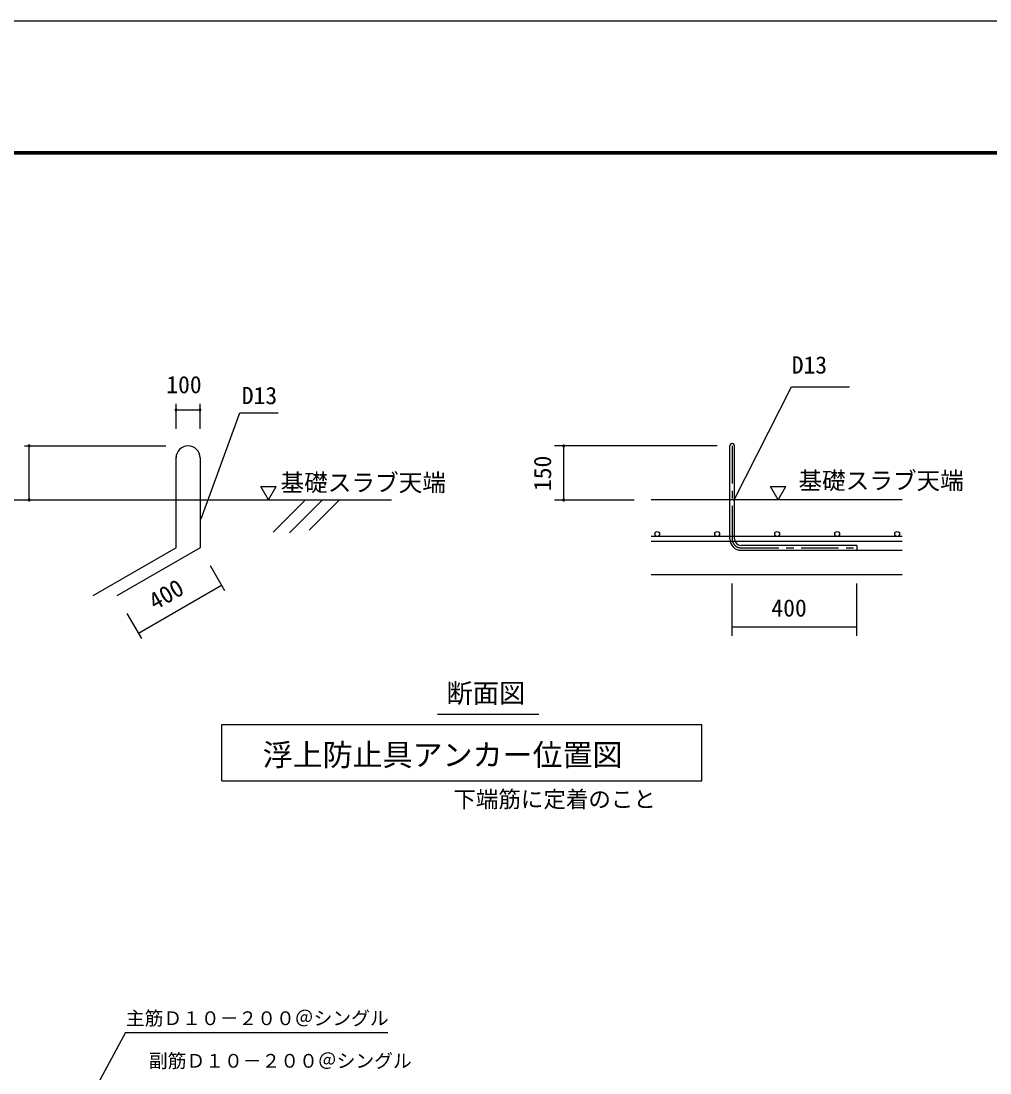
# Model space of a CAD drawing. Units: millimetres, scale not verified. Extents: x -14850 to 14850, y -10500 to 10500.
# Drawn here: x 61 to 6522, y 3485 to 10500 of the extents above; entities that cross this region are included whole.
import ezdxf
from ezdxf.enums import TextEntityAlignment as Align

# ---------------------------------------------------------------- set-up
doc = ezdxf.new("R2010")
doc.units = ezdxf.units.MM
doc.header["$LTSCALE"] = 50
doc.linetypes.add('CHAIN1', pattern=[8, 5, -1, 1, -1])
for name, color, linetype, lineweight in [('0-1_躯体', 3, 'Continuous', 25), ('0-4_文字', 5, 'Continuous', 25), ('0-5_図面枠', 7, 'Continuous', 25), ('0-6_Axis_waku', 7, 'Continuous', 25)]:
    doc.layers.add(name, color=color, linetype=linetype, lineweight=lineweight)
doc.styles.add('ＭＳ ゴシック', font='')
doc.styles.get('ＭＳ ゴシック').set_extended_font_data('MS Gothic')

msp = doc.modelspace()

# ---------------------------------------------------------------- linework, layer by layer
at = {"layer": '0-1_躯体', "color": 2}
for q in [(452.54, 3191.11), (2506.37, 3754.09)]:
    msp.add_line((756.41, 3754.09), q, dxfattribs=at)
at = {"layer": '0-4_文字', "color": 2}
for p, q in [((1094.79, 7779.64), (1094.79, 7946.78)), ((1254.79, 7779.64), (1254.79, 7946.78)), ((1094.79, 7906.78), (1254.79, 7906.78)), ((83.42, 7666.49), (1025.75, 7666.49)), ((115.05, 7306.46), (115.05, 7666.49)), ((4703.73, 7666.49), (3619.3, 7666.49)), ((3679.3, 7666.49), (3679.3, 7306.46)), ((83.42, 7306.46), (358.83, 7306.46)), ((3619.3, 7306.46), (4149.6, 7306.46)), ((5936.7, 7306.46), (4262.37, 7306.46)), ((1321.96, 6870.12), (1418.49, 6702.91)), ((5936.7, 6806.46), (4262.37, 6806.46)), ((843.68, 6417.23), (1398.5, 6737.56)), ((4803.38, 6400.66), (4803.38, 6748.53)), ((5634.75, 6400.66), (5634.75, 6748.53)), ((767.14, 6549.8), (863.68, 6382.59)), ((4803.38, 6460.66), (5634.75, 6460.66))]:
    msp.add_line(p, q, dxfattribs=at)
at = {"layer": '0-4_文字'}
for p, q in [((1094.79, 7904.78), (1089.14, 7904.78)), ((1094.79, 7910.78), (1090.33, 7910.78)), ((1099.25, 7910.78), (1094.79, 7910.78)), ((1100.44, 7904.78), (1094.79, 7904.78)), ((1254.79, 7904.78), (1249.14, 7904.78)), ((1254.79, 7910.78), (1250.33, 7910.78)), ((1259.25, 7910.78), (1254.79, 7910.78)), ((1260.44, 7904.78), (1254.79, 7904.78)), ((115.05, 7664.49), (109.4, 7664.49)), ((115.05, 7670.49), (110.59, 7670.49)), ((119.51, 7670.49), (115.05, 7670.49)), ((120.69, 7664.49), (115.05, 7664.49)), ((3679.3, 7664.49), (3673.65, 7664.49)), ((3679.3, 7670.49), (3674.84, 7670.49)), ((3683.76, 7670.49), (3679.3, 7670.49)), ((3684.95, 7664.49), (3679.3, 7664.49)), ((115.05, 7304.46), (109.4, 7304.46)), ((115.05, 7310.46), (110.59, 7310.46)), ((119.51, 7310.46), (115.05, 7310.46)), ((120.69, 7304.46), (115.05, 7304.46)), ((3679.3, 7304.46), (3673.65, 7304.46)), ((3679.3, 7310.46), (3674.84, 7310.46)), ((3683.76, 7310.46), (3679.3, 7310.46)), ((3684.95, 7304.46), (3679.3, 7304.46))]:
    msp.add_line(p, q, dxfattribs=at)
at = {"layer": '0-4_文字', "color": 3}
for p, q in [((1262.33, 7181.38), (1519.49, 7886.52)), ((1519.49, 7886.52), (1776.64, 7886.52)), ((4787.38, 7046.46), (4787.38, 7666.33)), ((4819.37, 7046.46), (4819.37, 7666.33)), ((1094.79, 6986.46), (1094.79, 7593.77)), ((1254.79, 7586.49), (1254.79, 6986.46)), ((1711.18, 7306.46), (1762.55, 7395.45)), ((5109.79, 7306.46), (5161.17, 7395.45)), ((-212.69, 7306.46), (2530.48, 7306.46)), ((1957.48, 7306.46), (1742.03, 7091.01)), ((2070.62, 7306.46), (1850.66, 7086.51)), ((2183.76, 7306.46), (1981.61, 7104.32)), ((5936.7, 7063.19), (4262.37, 7063.19)), ((4262.37, 7031.19), (5936.7, 7031.19)), ((1094.79, 6986.46), (540.55, 6666.48)), ((1254.79, 6986.46), (699.97, 6666.14)), ((5634.75, 7002.46), (4863.38, 7002.46)), ((4863.38, 6970.46), (5936.7, 6970.46)), ((5634.75, 7002.46), (5634.75, 6970.46)), ((2838.21, 5878.86), (3514.22, 5878.86)), ((1400.67, 5809.08), (4600.67, 5809.08)), ((1400.67, 5434.07), (1400.67, 5809.08)), ((4600.67, 5434.07), (4600.67, 5809.08)), ((1400.67, 5434.07), (4600.67, 5434.07))]:
    msp.add_line(p, q, dxfattribs=at)
at = {"layer": '0-4_文字', "color": 3, "linetype": 'CHAIN1'}
for p, q in [((4803.37, 7666.33), (4803.37, 7046.46)), ((4863.38, 6986.46), (5634.75, 6986.46))]:
    msp.add_line(p, q, dxfattribs=at)
at = {"layer": '0-4_文字', "color": 3}
for points in [[(4813.49, 7301.95), (5199.22, 8059.66), (5584.95, 8059.66)], [(1711.18, 7306.46), (1659.81, 7395.45), (1762.55, 7395.45)], [(5109.79, 7306.46), (5058.42, 7395.45), (5161.17, 7395.45)]]:
    msp.add_lwpolyline(points, dxfattribs=at)
at = {"layer": '0-4_文字'}
for points in [[(1094.79, 7912.78), (1094.03, 7912.73), (1093.29, 7912.59), (1092.58, 7912.36), (1091.9, 7912.03), (1091.26, 7911.63), (1090.68, 7911.15), (1090.16, 7910.6), (1089.72, 7909.99), (1089.36, 7909.33), (1089.08, 7908.63), (1088.89, 7907.9), (1088.8, 7907.15), (1088.79, 7906.78), (1094.79, 7906.78)], [(1088.79, 7906.78), (1088.83, 7906.02), (1088.98, 7905.28), (1089.21, 7904.57), (1089.53, 7903.89), (1089.93, 7903.25), (1090.41, 7902.67), (1090.96, 7902.15), (1091.57, 7901.71), (1092.23, 7901.35), (1092.93, 7901.07), (1093.66, 7900.88), (1094.41, 7900.79), (1094.79, 7900.78), (1094.79, 7906.78)], [(1100.79, 7906.78), (1100.74, 7907.53), (1100.6, 7908.27), (1100.37, 7908.99), (1100.04, 7909.67), (1099.64, 7910.3), (1099.16, 7910.88), (1098.61, 7911.4), (1098, 7911.84), (1097.34, 7912.21), (1096.64, 7912.48), (1095.91, 7912.67), (1095.16, 7912.76), (1094.79, 7912.78), (1094.79, 7906.78)], [(1094.79, 7900.78), (1095.54, 7900.82), (1096.28, 7900.97), (1097, 7901.2), (1097.68, 7901.52), (1098.31, 7901.92), (1098.89, 7902.4), (1099.41, 7902.95), (1099.85, 7903.56), (1100.22, 7904.22), (1100.49, 7904.92), (1100.68, 7905.65), (1100.78, 7906.4), (1100.79, 7906.78), (1094.79, 7906.78)], [(1254.79, 7912.78), (1254.04, 7912.73), (1253.3, 7912.59), (1252.58, 7912.36), (1251.9, 7912.03), (1251.26, 7911.63), (1250.68, 7911.15), (1250.16, 7910.6), (1249.72, 7909.99), (1249.36, 7909.33), (1249.08, 7908.63), (1248.89, 7907.9), (1248.8, 7907.15), (1248.79, 7906.78), (1254.79, 7906.78)], [(1248.79, 7906.78), (1248.83, 7906.02), (1248.98, 7905.28), (1249.21, 7904.57), (1249.53, 7903.89), (1249.93, 7903.25), (1250.41, 7902.67), (1250.96, 7902.15), (1251.57, 7901.71), (1252.23, 7901.35), (1252.93, 7901.07), (1253.66, 7900.88), (1254.41, 7900.79), (1254.79, 7900.78), (1254.79, 7906.78)], [(1260.79, 7906.78), (1260.74, 7907.53), (1260.6, 7908.27), (1260.37, 7908.99), (1260.05, 7909.67), (1259.64, 7910.3), (1259.16, 7910.88), (1258.61, 7911.4), (1258, 7911.84), (1257.34, 7912.21), (1256.64, 7912.48), (1255.91, 7912.67), (1255.16, 7912.76), (1254.79, 7912.78), (1254.79, 7906.78)], [(1254.79, 7900.78), (1255.54, 7900.82), (1256.28, 7900.97), (1257, 7901.2), (1257.68, 7901.52), (1258.31, 7901.92), (1258.89, 7902.4), (1259.41, 7902.95), (1259.85, 7903.56), (1260.22, 7904.22), (1260.49, 7904.92), (1260.68, 7905.65), (1260.78, 7906.4), (1260.79, 7906.78), (1254.79, 7906.78)], [(115.05, 7672.49), (114.29, 7672.44), (113.55, 7672.3), (112.84, 7672.07), (112.15, 7671.75), (111.52, 7671.34), (110.94, 7670.86), (110.42, 7670.31), (109.98, 7669.71), (109.62, 7669.04), (109.34, 7668.34), (109.15, 7667.61), (109.06, 7666.87), (109.05, 7666.49), (115.05, 7666.49)], [(109.05, 7666.49), (109.09, 7665.74), (109.23, 7665), (109.47, 7664.28), (109.79, 7663.6), (110.19, 7662.96), (110.67, 7662.38), (111.22, 7661.87), (111.83, 7661.42), (112.49, 7661.06), (113.19, 7660.78), (113.92, 7660.6), (114.67, 7660.5), (115.05, 7660.49), (115.05, 7666.49)], [(121.05, 7666.49), (121, 7667.24), (120.86, 7667.98), (120.62, 7668.7), (120.3, 7669.38), (119.9, 7670.02), (119.42, 7670.6), (118.87, 7671.11), (118.26, 7671.56), (117.6, 7671.92), (116.9, 7672.2), (116.17, 7672.38), (115.42, 7672.48), (115.05, 7672.49), (115.05, 7666.49)], [(115.05, 7660.49), (115.8, 7660.54), (116.54, 7660.68), (117.25, 7660.91), (117.94, 7661.23), (118.57, 7661.64), (119.15, 7662.12), (119.67, 7662.67), (120.11, 7663.28), (120.47, 7663.94), (120.75, 7664.64), (120.94, 7665.37), (121.03, 7666.11), (121.05, 7666.49), (115.05, 7666.49)], [(3679.3, 7672.49), (3678.55, 7672.44), (3677.81, 7672.3), (3677.09, 7672.07), (3676.41, 7671.75), (3675.77, 7671.34), (3675.19, 7670.86), (3674.68, 7670.31), (3674.23, 7669.71), (3673.87, 7669.04), (3673.59, 7668.34), (3673.41, 7667.61), (3673.31, 7666.87), (3673.3, 7666.49), (3679.3, 7666.49)], [(3673.3, 7666.49), (3673.35, 7665.74), (3673.49, 7665), (3673.72, 7664.28), (3674.04, 7663.6), (3674.45, 7662.96), (3674.93, 7662.38), (3675.48, 7661.87), (3676.08, 7661.42), (3676.75, 7661.06), (3677.45, 7660.78), (3678.18, 7660.6), (3678.92, 7660.5), (3679.3, 7660.49), (3679.3, 7666.49)], [(3685.3, 7666.49), (3685.25, 7667.24), (3685.11, 7667.98), (3684.88, 7668.7), (3684.56, 7669.38), (3684.15, 7670.02), (3683.67, 7670.6), (3683.12, 7671.11), (3682.51, 7671.56), (3681.85, 7671.92), (3681.15, 7672.2), (3680.42, 7672.38), (3679.68, 7672.48), (3679.3, 7672.49), (3679.3, 7666.49)], [(3679.3, 7660.49), (3680.05, 7660.54), (3680.79, 7660.68), (3681.51, 7660.91), (3682.19, 7661.23), (3682.83, 7661.64), (3683.41, 7662.12), (3683.92, 7662.67), (3684.37, 7663.28), (3684.73, 7663.94), (3685.01, 7664.64), (3685.19, 7665.37), (3685.29, 7666.11), (3685.3, 7666.49), (3679.3, 7666.49)], [(115.05, 7312.46), (114.29, 7312.42), (113.55, 7312.28), (112.84, 7312.04), (112.15, 7311.72), (111.52, 7311.32), (110.94, 7310.84), (110.42, 7310.29), (109.98, 7309.68), (109.62, 7309.02), (109.34, 7308.32), (109.15, 7307.59), (109.06, 7306.84), (109.05, 7306.46), (115.05, 7306.46)], [(109.05, 7306.46), (109.09, 7305.71), (109.23, 7304.97), (109.47, 7304.26), (109.79, 7303.57), (110.19, 7302.94), (110.67, 7302.36), (111.22, 7301.84), (111.83, 7301.4), (112.49, 7301.04), (113.19, 7300.76), (113.92, 7300.57), (114.67, 7300.48), (115.05, 7300.46), (115.05, 7306.46)], [(121.05, 7306.46), (121, 7307.22), (120.86, 7307.96), (120.62, 7308.67), (120.3, 7309.35), (119.9, 7309.99), (119.42, 7310.57), (118.87, 7311.09), (118.26, 7311.53), (117.6, 7311.89), (116.9, 7312.17), (116.17, 7312.36), (115.42, 7312.45), (115.05, 7312.46), (115.05, 7306.46)], [(115.05, 7300.46), (115.8, 7300.51), (116.54, 7300.65), (117.25, 7300.89), (117.94, 7301.21), (118.57, 7301.61), (119.15, 7302.09), (119.67, 7302.64), (120.11, 7303.25), (120.47, 7303.91), (120.75, 7304.61), (120.94, 7305.34), (121.03, 7306.09), (121.05, 7306.46), (115.05, 7306.46)], [(3679.3, 7312.46), (3678.55, 7312.42), (3677.81, 7312.28), (3677.09, 7312.04), (3676.41, 7311.72), (3675.77, 7311.32), (3675.19, 7310.84), (3674.68, 7310.29), (3674.23, 7309.68), (3673.87, 7309.02), (3673.59, 7308.32), (3673.41, 7307.59), (3673.31, 7306.84), (3673.3, 7306.46), (3679.3, 7306.46)], [(3673.3, 7306.46), (3673.35, 7305.71), (3673.49, 7304.97), (3673.72, 7304.26), (3674.04, 7303.57), (3674.45, 7302.94), (3674.93, 7302.36), (3675.48, 7301.84), (3676.08, 7301.4), (3676.75, 7301.04), (3677.45, 7300.76), (3678.18, 7300.57), (3678.92, 7300.48), (3679.3, 7300.46), (3679.3, 7306.46)], [(3685.3, 7306.46), (3685.25, 7307.22), (3685.11, 7307.96), (3684.88, 7308.67), (3684.56, 7309.35), (3684.15, 7309.99), (3683.67, 7310.57), (3683.12, 7311.09), (3682.51, 7311.53), (3681.85, 7311.89), (3681.15, 7312.17), (3680.42, 7312.36), (3679.68, 7312.45), (3679.3, 7312.46), (3679.3, 7306.46)], [(3679.3, 7300.46), (3680.05, 7300.51), (3680.79, 7300.65), (3681.51, 7300.89), (3682.19, 7301.21), (3682.83, 7301.61), (3683.41, 7302.09), (3683.92, 7302.64), (3684.37, 7303.25), (3684.73, 7303.91), (3685.01, 7304.61), (3685.19, 7305.34), (3685.29, 7306.09), (3685.3, 7306.46), (3679.3, 7306.46)]]:
    msp.add_lwpolyline(points, close=True, dxfattribs=at)
at = {"layer": '0-4_文字', "color": 3}
for centre in [(4303.38, 7079.19), (4703.38, 7079.19), (5103.38, 7079.19), (5503.38, 7079.19), (5903.38, 7079.19)]:
    msp.add_circle(centre, 16, dxfattribs=at)
for centre, radius, start, end in [((1174.79, 7586.49), 80, 0, 180), ((4803.37, 7666.49), 16, 359.4274, 180), ((4863.38, 7046.46), 76, 180, 270), ((4863.38, 7046.46), 44, 180, 270)]:
    msp.add_arc(centre, radius, start, end, dxfattribs=at)
at = {"layer": '0-4_文字', "color": 3, "linetype": 'CHAIN1'}
msp.add_arc((4863.38, 7046.46), 60, 180, 270, dxfattribs=at)
at = {"layer": '0-5_図面枠'}
msp.add_lwpolyline([(-14850, -10500), (14850, -10500), (14850, 10500), (-14850, 10500)], close=True, dxfattribs=at)
at = {"layer": '0-6_Axis_waku'}
for p, q in [((-12964, 9629), (14014, 9629)), ((-12963, 9628), (14013, 9628)), ((-12962, 9627), (14012, 9627)), ((-12961, 9626), (14011, 9626)), ((-12960, 9625), (14010, 9625)), ((-12959, 9624), (14009, 9624)), ((-12958, 9623), (14008, 9623)), ((-12957, 9622), (14007, 9622)), ((-12956, 9621), (14006, 9621)), ((-12955, 9620), (14005, 9620)), ((-12954, 9619), (14004, 9619)), ((-12953, 9618), (14003, 9618)), ((-12952, 9617), (14002, 9617)), ((-12951, 9616), (14001, 9616)), ((-12950, 9615), (14000, 9615))]:
    msp.add_line(p, q, dxfattribs=at)

# ---------------------------------------------------------------- texts
at = {"layer": '0-1_躯体', "color": 4, "style": 'ＭＳ ゴシック'}
for s, p in [('主筋Ｄ１０－２００＠シングル', (759.51, 3776.46)), ('副筋Ｄ１０－２００＠シングル', (913.47, 3492.5))]:
    msp.add_text(s, height=91.79, dxfattribs=at).set_placement(p, align=Align.BOTTOM_LEFT)
at = {"layer": '0-4_文字', "color": 4, "style": 'ＭＳ ゴシック'}
for s, height, p in [('D13', 115.5, (5200.48, 8114.25)), ('100', 115.5, (1029.54, 7982.96)), ('D13', 115.5, (1532.97, 7910.4)), ('基礎スラブ天端', 115.5, (5245.11, 7342.85)), ('基礎スラブ天端', 115.5, (1791.49, 7329.4)), ('400', 115.5, (5064.93, 6493.73)), ('断面図', 128.4, (2897.65, 5915.34)), ('浮上防止具アンカー位置図', 146.6, (1672.32, 5489.15)), ('下端筋に定着のこと', 110, (2944.07, 5222.59))]:
    msp.add_text(s, height=height, dxfattribs=at).set_placement(p, align=Align.BOTTOM_LEFT)
for s, rotation, p in [('150', 90, (3630.73, 7365.76)), ('400', 30, (972.34, 6537.49))]:
    msp.add_text(s, height=115.5, rotation=rotation, dxfattribs=at).set_placement(p, align=Align.BOTTOM_LEFT)

doc.saveas('drawing.dxf')
